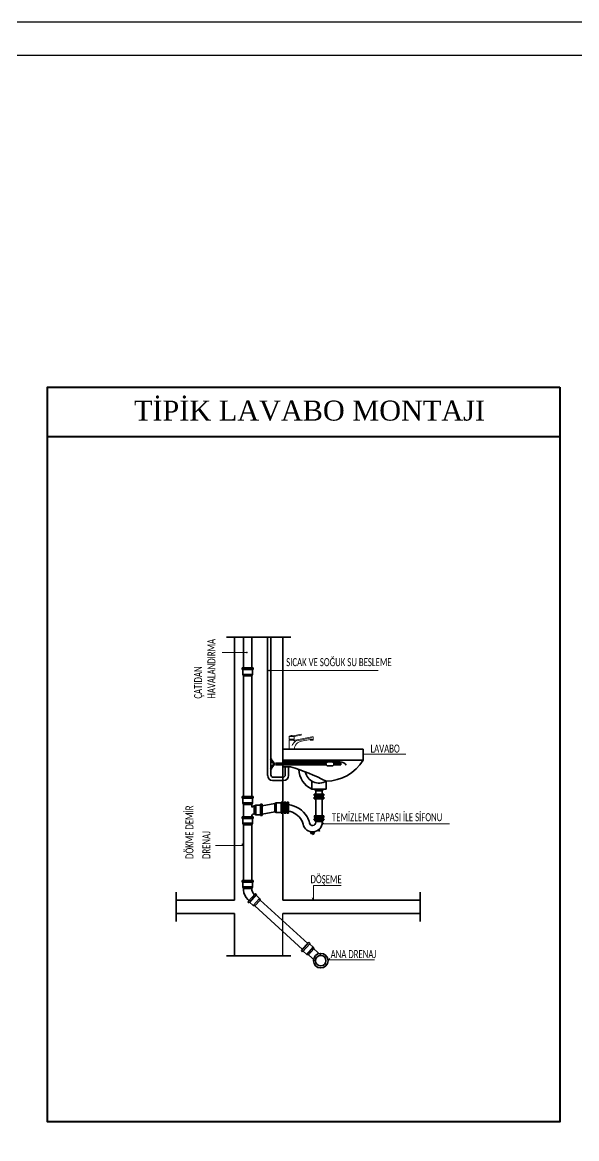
# Model space of a CAD drawing. Header units: centimetres. Extents: x 405464 to 563355, y 50011 to 66875.
# Drawn here: x 557818 to 559479, y 55663 to 59011 of the extents above; entities that cross this region are included whole.
import ezdxf
from ezdxf.enums import TextEntityAlignment as Align

# ---------------------------------------------------------------- set-up
doc = ezdxf.new("R2010")
doc.units = ezdxf.units.CM
for name, color, linetype, lineweight in [('0-KRCN-SHT-DETAY-20', 41, 'Continuous', 20), ('0-KRCN-SHT-DETAY-25', 4, 'Continuous', 25), ('0-KRCN-SHT-DETAY-35', 141, 'Continuous', 35), ('0-KRCN-SHT-DETAY-YAZI', 71, 'Continuous', 35), ('0-KRCN-SHT-DETAY-ÇERÇEVE', 71, 'Continuous', 40), ('0-KRCN-SHT-LAVABO', 171, 'Continuous', 35), ('0-KRCN-SHT-YAZI', 31, 'Continuous', 35), ('0-KRCN-Z-ANTET', 71, 'Continuous', 30)]:
    doc.layers.add(name, color=color, linetype=linetype, lineweight=lineweight)
doc.styles.add('KATMAN YAZI STİLİ', font='calibri.ttf')
doc.styles.add('mm', font='times.ttf', dxfattribs={"height": 3.3})

# ---------------------------------------------------------------- blocks, each defined once
blk = doc.blocks.new('G$CC5565297')
at = {"layer": '0-KRCN-SHT-DETAY-20'}
for p, q in [((262, -397.8, 108.5), (299, -397.8, 108.5)), ((495.7, -424.6, 108.5), (332.5, -424.6, 108.5)), ((537, -550.3, 108.5), (473.4, -550.3, 108.5)), ((336.3, -556.8, 108.5), (334.4, -558.3, 108.5)), ((426.5, -561.8, 108.5), (420.4, -561.8, 108.5)), ((336.3, -573.1, 108.5), (334.4, -571.6, 108.5)), ((399.8, -642.7, 108.5), (399.8, -645.1, 108.5)), ((411.7, -654.6, 108.5), (413.7, -653, 108.5)), ((602.4, -654.6, 108.5), (411.7, -654.6, 108.5)), ((294.1, -687.2, 108.5), (291.4, -684.7, 108.5)), ((252.1, -687.2, 108.5), (294.1, -687.2, 108.5)), ((440.1, -747.3, 108.5), (398.9, -747.3, 108.5)), ((398.9, -747.3, 108.5), (398.9, -769.3, 108.5)), ((398.9, -769.3, 108.5), (396.9, -765.6, 108.5)), ((420.7, -858.7, 108.5), (423.1, -856.4, 108.5)), ((490.3, -858.7, 108.5), (420.7, -858.7, 108.5))]:
    blk.add_line(p, q, dxfattribs=at)
for centre in [(299, -397.8, 108.5), (332.5, -424.6, 108.5)]:
    blk.add_circle(centre, 0.603, dxfattribs=at)
at = {"layer": '0-KRCN-SHT-DETAY-25', "color": 7}
blk.add_line((352.8, -852.7, 108.5), (352.8, -788.9, 108.5), dxfattribs=at)
at = {"layer": '0-KRCN-SHT-DETAY-35', "color": 120}
for p, q in [((364.8, -374.5, 108.5), (268.3, -374.5, 108.5)), ((280.4, -769.3, 108.5), (280.4, -374.5, 108.5)), ((352.8, -769.3, 108.5), (352.8, -374.5, 108.5)), ((339.6, -565, 108.5), (334.4, -558.3, 108.5)), ((339.6, -564.8, 108.5), (334.4, -571.6, 108.5)), ((417.7, -563.6, 108.5), (341.7, -563.6, 108.5)), ((417.7, -566, 108.5), (341.8, -566, 108.5)), ((438.7, -561.8, 108.5), (352.8, -561.8, 108.5)), ((426.5, -567.8, 108.5), (420.4, -567.8, 108.5)), ((440, -563.6, 108.5), (429.2, -563.6, 108.5)), ((440, -566, 108.5), (429.2, -566, 108.5)), ((440, -563.6, 108.5), (440, -566, 108.5)), ((396.2, -590.7, 108.5), (396.2, -602.8, 108.5)), ((417.9, -590.7, 108.5), (417.9, -602.8, 108.5)), ((396.2, -602.8, 108.5), (417.9, -602.8, 108.5)), ((399.8, -610, 108.5), (414.3, -610, 108.5)), ((399.8, -610, 108.5), (399.8, -612.4, 108.5)), ((399.8, -612.4, 108.5), (414.3, -612.4, 108.5)), ((399.8, -614.9, 108.5), (414.3, -614.9, 108.5)), ((399.8, -614.9, 108.5), (399.8, -617.3, 108.5)), ((399.8, -617.3, 108.5), (414.3, -617.3, 108.5)), ((402.2, -605.2, 108.5), (401, -602.8, 108.5)), ((401, -602.8, 108.5), (413.1, -602.8, 108.5)), ((402.2, -605.2, 108.5), (402.2, -610, 108.5)), ((402.2, -605.2, 108.5), (411.9, -605.2, 108.5)), ((402.2, -612.4, 108.5), (402.2, -642.7, 108.5)), ((411.9, -605.2, 108.5), (413.1, -602.8, 108.5)), ((411.9, -605.2, 108.5), (411.9, -610, 108.5)), ((411.9, -612.4, 108.5), (411.9, -642.7, 108.5)), ((414.3, -610, 108.5), (414.3, -612.4, 108.5)), ((414.3, -614.9, 108.5), (414.3, -617.3, 108.5)), ((355.2, -625.6, 108.5), (352.8, -625.6, 108.5)), ((355.2, -635.3, 108.5), (352.8, -635.3, 108.5)), ((355.1, -622, 108.5), (357.5, -622, 108.5)), ((355.1, -622, 108.5), (355.1, -638.9, 108.5)), ((357.5, -622, 108.5), (357.5, -638.9, 108.5)), ((358.8, -622, 108.5), (361.2, -622, 108.5)), ((358.8, -622, 108.5), (358.8, -638.9, 108.5)), ((361.2, -622, 108.5), (361.2, -638.9, 108.5)), ((355.1, -638.9, 108.5), (357.5, -638.9, 108.5)), ((358.8, -638.9, 108.5), (361.2, -638.9, 108.5)), ((399.2, -647.5, 108.5), (414.9, -647.5, 108.5)), ((402.2, -651.2, 108.5), (399.2, -647.5, 108.5)), ((399.8, -642.7, 108.5), (414.3, -642.7, 108.5)), ((399.8, -645.1, 108.5), (414.3, -645.1, 108.5)), ((399.8, -648.3, 108.5), (399.8, -647.5, 108.5)), ((401, -649.7, 108.5), (401, -647.5, 108.5)), ((402.2, -645.1, 108.5), (402.2, -652.3, 108.5)), ((402.2, -651.2, 108.5), (411.9, -651.2, 108.5)), ((403.4, -651.2, 108.5), (403.4, -647.5, 108.5)), ((404.6, -651.2, 108.5), (404.6, -647.5, 108.5)), ((405.8, -651.2, 108.5), (405.8, -647.5, 108.5)), ((407.1, -647.5, 108.5), (407.1, -651.2, 108.5)), ((408.3, -647.5, 108.5), (408.3, -651.2, 108.5)), ((409.5, -647.5, 108.5), (409.5, -651.2, 108.5)), ((410.7, -647.5, 108.5), (410.7, -651.2, 108.5)), ((411.9, -645.1, 108.5), (411.9, -652.3, 108.5)), ((411.9, -651.2, 108.5), (414.9, -647.5, 108.5)), ((413.1, -647.5, 108.5), (413.1, -649.7, 108.5)), ((414.3, -642.7, 108.5), (414.3, -645.1, 108.5)), ((414.3, -647.5, 108.5), (414.3, -648.3, 108.5)), ((395, -666.6, 108.5), (395, -669, 108.5)), ((395, -669, 108.5), (399.8, -669, 108.5)), ((397.4, -669, 108.5), (398.7, -671.4, 108.5)), ((399.8, -666.6, 108.5), (399.8, -669, 108.5)), ((406.6, -663.5, 108.5), (407.9, -666, 108.5)), ((192.8, -800.9, 108.5), (192.8, -757.2, 108.5)), ((280.4, -769.3, 108.5), (192.8, -769.3, 108.5)), ((558.5, -769.3, 108.5), (352.8, -769.3, 108.5)), ((558.5, -800.9, 108.5), (558.5, -757.2, 108.5)), ((280.4, -788.9, 108.5), (192.8, -788.9, 108.5)), ((280.4, -852.7, 108.5), (280.4, -788.9, 108.5)), ((558.5, -788.9, 108.5), (352.8, -788.9, 108.5)), ((364.8, -852.7, 108.5), (268.3, -852.7, 108.5))]:
    blk.add_line(p, q, dxfattribs=at)
at = {"layer": '0-KRCN-SHT-DETAY-35', "color": 6}
for p, q in [((294.1, -374.5, 108.5), (294.1, -420.9, 108.5)), ((306.2, -374.5, 108.5), (306.2, -420.9, 108.5)), ((291.7, -423.3, 108.5), (291.7, -420.9, 108.5)), ((291.7, -420.9, 108.5), (308.6, -420.9, 108.5)), ((291.7, -423.3, 108.5), (308.6, -423.3, 108.5)), ((292.9, -423.3, 108.5), (292.9, -430.5, 108.5)), ((292.9, -430.5, 108.5), (307.4, -430.5, 108.5)), ((294.1, -432.9, 108.5), (292.9, -430.5, 108.5)), ((294.1, -432.9, 108.5), (294.1, -613.7, 108.5)), ((294.1, -432.9, 108.5), (306.2, -432.9, 108.5)), ((306.2, -432.9, 108.5), (307.4, -430.5, 108.5)), ((306.2, -432.9, 108.5), (306.2, -613.7, 108.5)), ((307.4, -423.3, 108.5), (307.4, -430.5, 108.5)), ((308.6, -423.3, 108.5), (308.6, -420.9, 108.5)), ((291.7, -613.7, 108.5), (308.6, -613.7, 108.5)), ((291.7, -616.1, 108.5), (291.7, -613.7, 108.5)), ((291.7, -616.1, 108.5), (308.6, -616.1, 108.5)), ((292.9, -616.1, 108.5), (292.9, -623.4, 108.5)), ((307.4, -616.1, 108.5), (307.4, -623.4, 108.5)), ((308.6, -616.1, 108.5), (308.6, -613.7, 108.5)), ((294.1, -625.8, 108.5), (292.9, -623.4, 108.5)), ((292.9, -623.4, 108.5), (307.4, -623.4, 108.5)), ((294.1, -625.8, 108.5), (306.2, -625.8, 108.5)), ((294.1, -625.8, 108.5), (294.1, -644.1, 108.5)), ((306.2, -625.8, 108.5), (307.4, -623.4, 108.5)), ((306.2, -625.8, 108.5), (306.2, -629.9, 108.5)), ((309.8, -627.8, 108.5), (312.2, -626.6, 108.5)), ((309.8, -627.8, 108.5), (309.8, -639.8, 108.5)), ((319.5, -626.6, 108.5), (312.2, -626.6, 108.5)), ((312.2, -626.6, 108.5), (312.2, -641, 108.5)), ((319.5, -625.3, 108.5), (321.9, -625.3, 108.5)), ((319.5, -625.3, 108.5), (319.5, -642.2, 108.5)), ((340.7, -624.4, 108.5), (321.9, -627.6, 108.5)), ((321.9, -625.3, 108.5), (321.9, -642.2, 108.5)), ((340.7, -624.4, 108.5), (343.1, -623.2, 108.5)), ((340.7, -624.4, 108.5), (340.7, -636.5, 108.5)), ((343.1, -623.2, 108.5), (343.1, -637.7, 108.5)), ((350.3, -623.2, 108.5), (343.1, -623.2, 108.5)), ((350.3, -622, 108.5), (352.8, -622, 108.5)), ((350.3, -622, 108.5), (350.3, -638.9, 108.5)), ((352.8, -622, 108.5), (352.8, -638.9, 108.5)), ((291.7, -646.5, 108.5), (291.7, -644.1, 108.5)), ((291.7, -644.1, 108.5), (308.6, -644.1, 108.5)), ((291.7, -646.5, 108.5), (308.6, -646.5, 108.5)), ((292.9, -646.5, 108.5), (292.9, -653.8, 108.5)), ((306.2, -643.4, 108.5), (306.2, -644.1, 108.5)), ((307.4, -646.5, 108.5), (307.4, -653.8, 108.5)), ((308.6, -646.5, 108.5), (308.6, -644.1, 108.5)), ((309.8, -639.8, 108.5), (312.2, -641, 108.5)), ((319.5, -641, 108.5), (312.2, -641, 108.5)), ((319.5, -642.2, 108.5), (321.9, -642.2, 108.5)), ((340.7, -636.5, 108.5), (321.9, -640.3, 108.5)), ((340.7, -636.5, 108.5), (343.1, -637.7, 108.5)), ((350.3, -637.7, 108.5), (343.1, -637.7, 108.5)), ((350.3, -638.9, 108.5), (352.8, -638.9, 108.5)), ((292.9, -653.8, 108.5), (307.4, -653.8, 108.5)), ((294.1, -656.2, 108.5), (292.9, -653.8, 108.5)), ((294.1, -656.2, 108.5), (294.1, -739.5, 108.5)), ((294.1, -656.2, 108.5), (306.2, -656.2, 108.5)), ((306.2, -656.2, 108.5), (307.4, -653.8, 108.5)), ((306.2, -656.2, 108.5), (306.2, -739.5, 108.5)), ((291.7, -739.5, 108.5), (308.6, -739.5, 108.5)), ((291.7, -741.9, 108.5), (291.7, -739.5, 108.5)), ((291.7, -741.9, 108.5), (308.6, -741.9, 108.5)), ((292.9, -741.9, 108.5), (292.9, -749.1, 108.5)), ((294.1, -751.6, 108.5), (292.9, -749.1, 108.5)), ((292.9, -749.1, 108.5), (307.4, -749.1, 108.5)), ((294.1, -751.6, 108.5), (306.2, -751.6, 108.5)), ((294.1, -751.6, 108.5), (294.1, -754, 108.5)), ((306.2, -751.6, 108.5), (307.4, -749.1, 108.5)), ((306.2, -751.6, 108.5), (306.2, -751.8, 108.5)), ((307.4, -741.9, 108.5), (307.4, -749.1, 108.5)), ((308.6, -741.9, 108.5), (308.6, -739.5, 108.5)), ((300.4, -771.6, 108.5), (311.7, -759, 108.5)), ((300.4, -768.2, 108.5), (302.1, -769.7, 108.5)), ((302.2, -773.2, 108.5), (313.5, -760.6, 108.5)), ((308.4, -777.1, 108.5), (318.1, -766.4, 108.5)), ((311, -777.8, 108.5), (319, -768.9, 108.5)), ((313.5, -760.6, 108.5), (311.7, -759, 108.5)), ((312.7, -761.5, 108.5), (318.1, -766.4, 108.5)), ((319, -768.9, 108.5), (318.1, -766.4, 108.5)), ((319, -768.9, 108.5), (390.5, -834, 108.5)), ((302.2, -773.2, 108.5), (300.4, -771.6, 108.5)), ((303, -772.3, 108.5), (308.4, -777.1, 108.5)), ((311, -777.8, 108.5), (308.4, -777.1, 108.5)), ((311, -777.8, 108.5), (382.4, -843, 108.5)), ((380.7, -844.8, 108.5), (392, -832.3, 108.5)), ((382.5, -846.4, 108.5), (393.8, -833.9, 108.5)), ((393.8, -833.9, 108.5), (392, -832.3, 108.5)), ((393, -834.8, 108.5), (398.4, -839.6, 108.5)), ((380.7, -841.5, 108.5), (382.4, -843, 108.5)), ((382.5, -846.4, 108.5), (380.7, -844.8, 108.5)), ((383.3, -845.5, 108.5), (388.7, -850.4, 108.5)), ((388.7, -850.4, 108.5), (398.4, -839.6, 108.5)), ((391.3, -851.1, 108.5), (388.7, -850.4, 108.5)), ((391.3, -851.1, 108.5), (399.4, -842.1, 108.5)), ((391.3, -851.1, 108.5), (401.9, -860.7, 108.5)), ((399.4, -842.1, 108.5), (398.4, -839.6, 108.5)), ((399.4, -842.1, 108.5), (410.3, -852.1, 108.5))]:
    blk.add_line(p, q, dxfattribs=at)
at = {"layer": '0-KRCN-SHT-DETAY-35', "color": 2}
for p, q in [((330.1, -374.5, 108.5), (330.1, -582.4, 108.5)), ((334.9, -374.5, 108.5), (334.9, -581.2, 108.5)), ((356.5, -581.2, 108.5), (356.5, -569, 108.5)), ((361.3, -582.4, 108.5), (361.3, -569, 108.5)), ((338.6, -584.8, 108.5), (352.8, -584.8, 108.5)), ((337.4, -589.6, 108.5), (354, -589.6, 108.5))]:
    blk.add_line(p, q, dxfattribs=at)
at = {"layer": '0-KRCN-SHT-DETAY-35', "color": 171}
for p, q in [((473.4, -542.5, 108.5), (352.8, -542.5, 108.5)), ((473.4, -559.4, 108.5), (473.4, -542.5, 108.5)), ((473.4, -559.4, 108.5), (352.8, -559.4, 108.5)), ((364.4, -569, 108.5), (352.8, -569, 108.5))]:
    blk.add_line(p, q, dxfattribs=at)
at = {"layer": '0-KRCN-SHT-DETAY-35', "color": 6}
for radius in [10.9, 7.84]:
    blk.add_circle((409.7, -859.9, 108.5), radius, dxfattribs=at)
at = {"layer": '0-KRCN-SHT-DETAY-35', "color": 171}
for centre, radius, start, end in [((269.7, -879.3, 108.5), 324.4, 62.811, 73.0289), ((416.3, -523.1, 108.5), 67.6, 271.3493, 327.6025)]:
    blk.add_arc(centre, radius, start, end, dxfattribs=at)
at = {"layer": '0-KRCN-SHT-DETAY-35', "color": 120}
for centre, radius, start, end in [((420.4, -564.8, 108.5), 3.02, 90, 270), ((426.5, -564.8, 108.5), 3.02, 270, 90), ((439.4, -571.2, 108.5), 9.41, 27.2887, 93.8632), ((412.1, -571.3, 108.5), 35.3, 182.8875, 243.1871), ((407.1, -572.8, 108.5), 20.9, 190.5957, 301.1071), ((356.5, -663.5, 108.5), 37.9, 92.1679, 92.6819), ((356.5, -663.5, 108.5), 37.9, 86.6022, 88.5234), ((356.5, -663.5, 108.5), 28.3, 85.4409, 88.0195), ((356.5, -663.5, 108.5), 37.9, 30.627, 82.9426), ((356.5, -663.5, 108.5), 28.3, 30.627, 80.5155), ((364.3, -658.9, 108.5), 19.3, 11.2589, 30.627), ((397.4, -652.3, 108.5), 14.5, 191.2589, 0), ((364.3, -658.9, 108.5), 29, 11.2589, 30.627), ((397.4, -652.3, 108.5), 4.83, 191.2589, 0)]:
    blk.add_arc(centre, radius, start, end, dxfattribs=at)
at = {"layer": '0-KRCN-SHT-DETAY-35', "color": 2}
for centre, radius, start, end in [((337.4, -582.4, 108.5), 7.24, 180, 270), ((338.6, -581.2, 108.5), 3.62, 180, 270), ((352.8, -581.2, 108.5), 3.62, 270, 0), ((354, -582.4, 108.5), 7.24, 270, 0)]:
    blk.add_arc(centre, radius, start, end, dxfattribs=at)
at = {"layer": '0-KRCN-SHT-DETAY-35', "color": 6}
for centre, radius, start, end in [((310.5, -633, 108.5), 5.29, 97.3383, 145.0111), ((309.8, -643.4, 108.5), 3.62, 90, 180), ((318.3, -751.8, 108.5), 12.1, 180, 227.6347), ((313.4, -754, 108.5), 19.3, 180, 227.6347)]:
    blk.add_arc(centre, radius, start, end, dxfattribs=at)
at = {"layer": '0-KRCN-SHT-DETAY-35', "color": 120}
for points in [[(341.7, -564.2, 108.5), (339.7, -565.6, 108.5), (336.3, -556.8, 108.5), (334.4, -558.2, 108.5)], [(341.7, -565.6, 108.5), (339.7, -564.2, 108.5), (336.3, -573, 108.5), (334.4, -571.6, 108.5)], [(339.6, -563.6, 108.5), (339.6, -566, 108.5), (417.4, -563.6, 108.5), (417.4, -566, 108.5)], [(440, -566, 108.5), (440, -563.6, 108.5), (429.5, -566, 108.5), (429.5, -563.6, 108.5)]]:
    blk.add_trace(points, dxfattribs=at)
at = {"layer": '0-KRCN-SHT-DETAY-ÇERÇEVE'}
blk.add_line((0, -73.9), (768.2, -73.9), dxfattribs=at)
blk.add_lwpolyline([(768.2, 0), (768.2, -1101.8), (0, -1101.8), (0, 0)], close=True, dxfattribs=at)
at = {"layer": '0-KRCN-SHT-LAVABO', "color": 120, "linetype": 'Continuous', "lineweight": 20}
for p, q in [((362.4, -523.7, 108.5), (362.4, -527.5, 108.5)), ((362.4, -523.7, 108.5), (369.9, -523.7, 108.5)), ((362.4, -529, 108.5), (362.8, -527.5, 108.5)), ((362.4, -527.5, 108.5), (369.9, -527.5, 108.5)), ((362.4, -529, 108.5), (362.4, -542.5, 108.5)), ((362.4, -529, 108.5), (371.4, -529, 108.5)), ((368.1, -522.6, 108.5), (380.4, -520.1, 108.5)), ((369.9, -529, 108.5), (369.5, -527.5, 108.5)), ((369.9, -523.7, 108.5), (380.4, -521.6, 108.5)), ((369.9, -523.7, 108.5), (369.9, -527.5, 108.5)), ((371.4, -529, 108.5), (396.2, -524, 108.5)), ((374.1, -530, 108.5), (396.2, -525.5, 108.5)), ((380.4, -520.1, 108.5), (380.4, -521.6, 108.5)), ((380.8, -530.6, 108.5), (393.9, -528, 108.5)), ((393.9, -528, 108.5), (398.4, -528, 108.5)), ((393.9, -528, 108.5), (393.9, -529.2, 108.5)), ((393.9, -529.2, 108.5), (398.4, -529.2, 108.5)), ((396.2, -524, 108.5), (398.4, -524, 108.5)), ((398.4, -524, 108.5), (398.4, -529.2, 108.5))]:
    blk.add_line(p, q, dxfattribs=at)
for centre, radius, start, end in [((366.2, -527.7, 108.5), 5.44, 69.017, 133.6028), ((383.4, -543.9, 108.5), 17.8, 140.3012, 157.1612), ((374.9, -524.7, 108.5), 7.5, 219.6988, 240.2028), ((375.5, -537.3, 108.5), 7.5, 101.3099, 140.3012), ((383.4, -543.9, 108.5), 13.5, 101.3099, 175.3873)]:
    blk.add_arc(centre, radius, start, end, dxfattribs=at)
at = {"layer": '0-KRCN-SHT-DETAY-YAZI', "style": 'KATMAN YAZI STİLİ', "width": 0.7}
for s, p in [('HAVALANDIRMA', (251.9, -466.9, 108.5)), ('ÇATIDAN', (231.9, -466.9, 108.5)), ('DÖKME DEMİR', (218.9, -707.3, 108.5)), ('DRENAJ', (244.3, -707.3, 108.5))]:
    blk.add_text(s, height=12, rotation=90, dxfattribs=at).set_placement(p)
for s, p in [('SICAK VE SOĞUK SU BESLEME', (357.9, -418.2, 108.5)), ('LAVABO', (484.2, -547.8, 108.5)), ('TEMİZLEME TAPASI İLE SİFONU', (426.5, -650.7, 108.5)), ('DÖŞEME', (394.4, -743.7, 108.5)), ('ANA DRENAJ', (424.5, -856, 108.5))]:
    blk.add_text(s, height=12, dxfattribs=at).set_placement(p)
at = {"layer": '0-KRCN-SHT-YAZI', "ltscale": 50, "style": 'mm'}
blk.add_text('TİPİK LAVABO MONTAJI', height=30, dxfattribs=at).set_placement((392.8, -31.4), align=Align.MIDDLE)
blk = doc.blocks.new('*U142')
at = {"layer": '0-KRCN-SHT-DETAY-ÇERÇEVE', "xscale": 2, "yscale": 2, "zscale": 2}
blk.add_blockref('G$CC5565297', (0, 0), dxfattribs=at)

msp = doc.modelspace()

# ---------------------------------------------------------------- linework, layer by layer
at = {"layer": '0-KRCN-Z-ANTET'}
for points in [[(405464.1, 50011.3), (563355.4, 50011.3), (563355.4, 59011.3), (405464.1, 59011.3)], [(544761.8, 50111.3), (561165.4, 50111.3), (561165.4, 58911.3), (544761.8, 58911.3)]]:
    msp.add_lwpolyline(points, close=True, dxfattribs=at)

# ---------------------------------------------------------------- block references
at = {"layer": '0-KRCN-SHT-DETAY-ÇERÇEVE'}
msp.add_blockref('*U142', (557892.7, 57916.7), dxfattribs=at)

doc.saveas('drawing.dxf')
